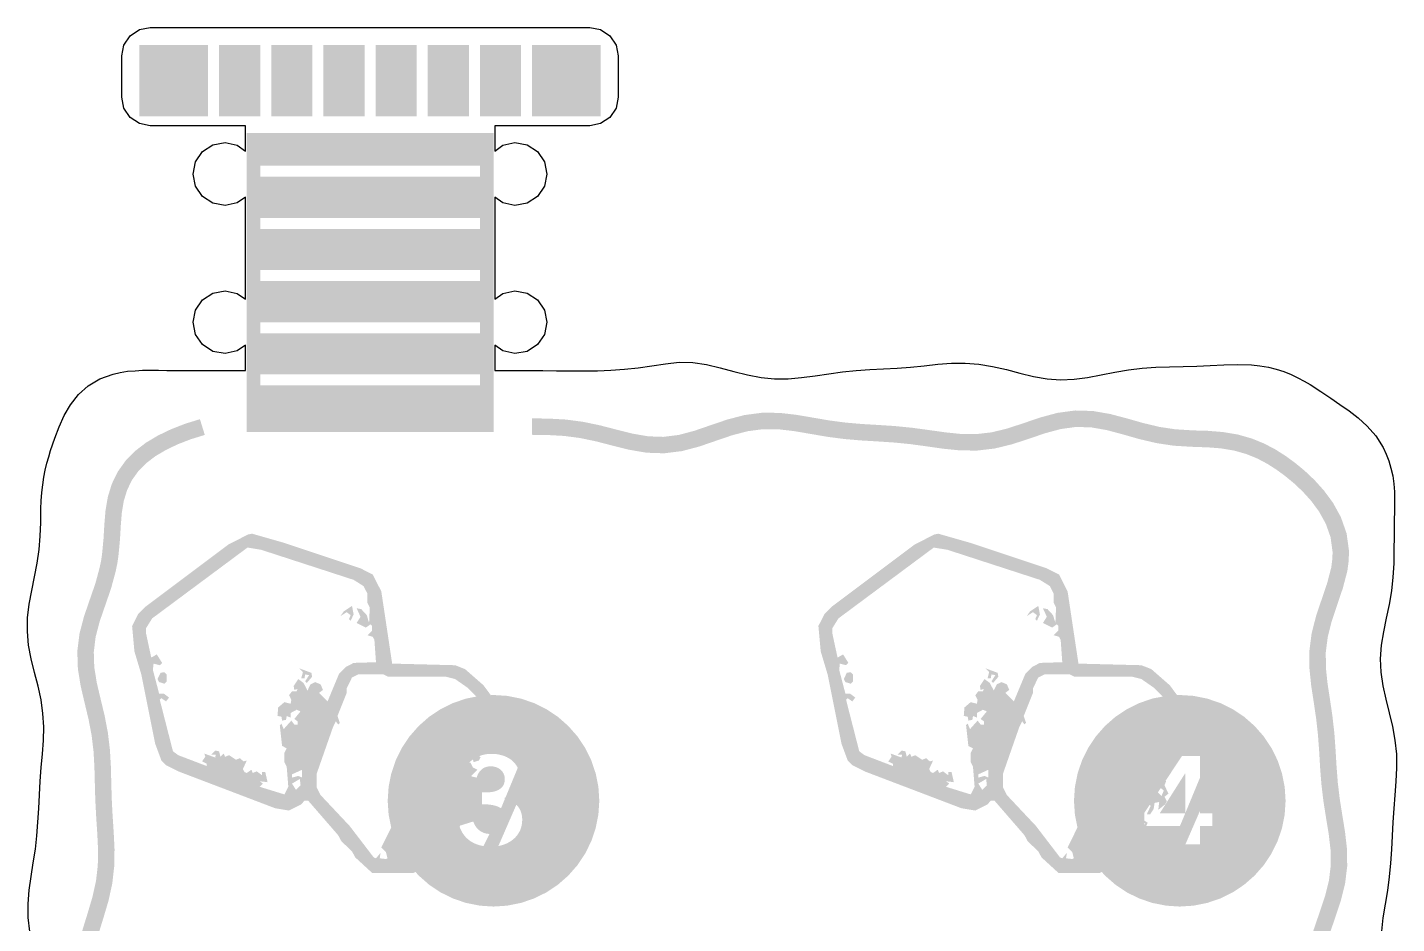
# Model space of a CAD drawing. Header units: millimetres. Extents: x 6 to 126, y 130 to 351.
# Drawn here: x 5.96 to 52.55, y 206.54 to 237.04 of the extents above; entities that cross this region are included whole.
import ezdxf

# ---------------------------------------------------------------- set-up
doc = ezdxf.new("R2010")
doc.units = ezdxf.units.MM
doc.layers.add('CUT', color=1, linetype='Continuous')
doc.layers.add('RASTER', color=7, linetype='Continuous')

msp = doc.modelspace()

# ---------------------------------------------------------------- hatches: boundary and pattern name
at = {"layer": 'RASTER'}
h = msp.add_hatch(color=7, dxfattribs=at)
h.paths.add_polyline_path([(9.773, 234.011), (25.464, 234.011), (25.464, 236.44), (9.773, 236.44)])
h.paths.add_polyline_path([(12.108, 234.011), (12.108, 236.44), (12.482, 236.44), (12.482, 234.011), (12.108, 234.011)], flags=0)
h.paths.add_polyline_path([(13.883, 234.011), (13.883, 236.44), (14.256, 236.44), (14.256, 234.011), (13.883, 234.011)], flags=0)
h.paths.add_polyline_path([(15.657, 234.011), (15.657, 236.44), (16.031, 236.44), (16.031, 234.011), (15.657, 234.011)], flags=0)
h.paths.add_polyline_path([(17.432, 234.011), (17.432, 236.44), (17.806, 236.44), (17.806, 234.011), (17.432, 234.011)], flags=0)
h.paths.add_polyline_path([(19.207, 234.011), (19.207, 236.44), (19.58, 236.44), (19.58, 234.011), (19.207, 234.011)], flags=0)
h.paths.add_polyline_path([(20.981, 234.011), (20.981, 236.44), (21.355, 236.44), (21.355, 234.011), (20.981, 234.011)], flags=0)
h.paths.add_polyline_path([(22.756, 234.011), (22.756, 236.44), (23.129, 236.44), (23.129, 234.011), (22.756, 234.011)], flags=0)
h = msp.add_hatch(color=7, dxfattribs=at)
h.paths.add_polyline_path([(13.416, 223.27), (21.822, 223.27), (21.822, 233.451), (13.416, 233.451)])
h.paths.add_polyline_path([(13.883, 224.858), (13.883, 225.232), (21.355, 225.232), (21.355, 224.858), (13.883, 224.858)], flags=0)
h.paths.add_polyline_path([(13.883, 226.633), (13.883, 227.006), (21.355, 227.006), (21.355, 226.633), (13.883, 226.633)], flags=0)
h.paths.add_polyline_path([(13.883, 228.407), (13.883, 228.781), (21.355, 228.781), (21.355, 228.407), (13.883, 228.407)], flags=0)
h.paths.add_polyline_path([(13.883, 230.182), (13.883, 230.555), (21.355, 230.555), (21.355, 230.182), (13.883, 230.182)], flags=0)
h.paths.add_polyline_path([(13.883, 231.956), (13.883, 232.33), (21.355, 232.33), (21.355, 231.956), (13.883, 231.956)], flags=0)
msp.add_hatch(color=7, dxfattribs=at).paths.add_polyline_path([(23.126, 223.176), (23.68, 223.168), (24.224, 223.138), (24.764, 223.067), (25.307, 222.954), (25.862, 222.81), (26.434, 222.668), (27.023, 222.567), (27.625, 222.547), (28.226, 222.621), (28.815, 222.776), (29.384, 222.972), (29.935, 223.16), (30.468, 223.299), (30.992, 223.368), (31.518, 223.364), (32.056, 223.301), (32.609, 223.206), (33.175, 223.109), (33.747, 223.034), (34.317, 222.985), (34.88, 222.952), (35.435, 222.915), (35.986, 222.861), (36.54, 222.786), (37.105, 222.705), (37.684, 222.646), (38.275, 222.64), (38.87, 222.71), (39.458, 222.853), (40.03, 223.04), (40.584, 223.229), (41.118, 223.373), (41.638, 223.444), (42.155, 223.429), (42.683, 223.337), (43.229, 223.192), (43.793, 223.031), (44.371, 222.895), (44.955, 222.806), (45.527, 222.771), (45.812, 222.758), (46.077, 222.753), (46.576, 222.714), (47.026, 222.638), (47.434, 222.522), (47.804, 222.371), (48.143, 222.192), (48.459, 221.99), (48.762, 221.768), (49.058, 221.522), (49.351, 221.246), (49.638, 220.929), (49.907, 220.565), (50.136, 220.152), (50.299, 219.691), (50.369, 219.181), (50.355, 218.921), (50.323, 218.664), (50.181, 218.121), (49.993, 217.569), (49.802, 216.998), (49.653, 216.411), (49.577, 215.815), (49.58, 215.222), (49.64, 214.642), (49.727, 214.075), (49.808, 213.521), (49.87, 212.97), (49.91, 212.417), (49.943, 211.856), (49.987, 211.288), (50.055, 210.716), (50.144, 210.15), (50.235, 209.595), (50.298, 209.055), (50.306, 208.528), (50.243, 208.004), (50.109, 207.471), (49.924, 206.922), (49.729, 206.354), (49.57, 205.767), (49.489, 205.166), (49.505, 204.563), (49.603, 203.972), (49.748, 203.399), (49.898, 202.842), (50.018, 202.299), (50.094, 201.76), (50.127, 201.218), (50.132, 200.666), (50.131, 200.106), (50.138, 199.54), (50.155, 198.978), (50.17, 198.425), (50.161, 197.882), (50.107, 197.346), (50.002, 196.808), (49.853, 196.26), (49.688, 195.696), (49.549, 195.113), (49.477, 194.514), (49.501, 193.91), (49.618, 193.314), (49.796, 192.735), (49.986, 192.176), (50.147, 191.635), (50.248, 191.106), (50.28, 190.579), (50.253, 190.043), (50.188, 189.494), (50.113, 188.933), (50.051, 188.364), (50.009, 187.796), (49.977, 187.235), (49.939, 186.683), (49.878, 186.135), (49.829, 185.872), (49.776, 185.616), (49.628, 185.127), (49.463, 184.687), (49.298, 184.281), (49.144, 183.898), (49.002, 183.53), (48.862, 183.169), (48.704, 182.814), (48.51, 182.465), (48.263, 182.133), (47.956, 181.836), (47.587, 181.595), (47.161, 181.433), (46.687, 181.363), (46.164, 181.39), (45.891, 181.441), (45.612, 181.5), (45.047, 181.642), (44.471, 181.759), (43.891, 181.834), (43.315, 181.869), (42.749, 181.881), (42.191, 181.891), (41.636, 181.912), (41.076, 181.943), (40.506, 181.967), (39.925, 181.959), (39.338, 181.898), (38.753, 181.776), (38.181, 181.613), (37.625, 181.443), (37.088, 181.31), (36.567, 181.245), (36.051, 181.265), (35.526, 181.369), (34.983, 181.533), (34.42, 181.721), (33.841, 181.886), (33.25, 181.994), (32.659, 182.03), (32.076, 182.006), (31.506, 181.949), (30.948, 181.887), (30.394, 181.84), (29.839, 181.808), (29.276, 181.78), (28.705, 181.737), (28.13, 181.664), (27.559, 181.56), (26.999, 181.443), (26.455, 181.346), (25.926, 181.298), (25.405, 181.323), (24.879, 181.427), (24.339, 181.594), (23.779, 181.794), (23.201, 181.978), (22.606, 182.102), (22.004, 182.137), (21.409, 182.084), (20.829, 181.972), (20.266, 181.839), (19.716, 181.72), (19.173, 181.636), (18.628, 181.588), (18.075, 181.565), (17.514, 181.548), (16.948, 181.52), (16.384, 181.479), (15.829, 181.438), (15.287, 181.42), (14.754, 181.448), (14.222, 181.535), (13.681, 181.678), (13.131, 181.853), (12.858, 181.949), (12.589, 182.038), (12.087, 182.199), (11.621, 182.319), (11.182, 182.402), (10.765, 182.466), (10.369, 182.538), (9.992, 182.644), (9.638, 182.801), (9.316, 183.019), (9.037, 183.301), (8.812, 183.644), (8.648, 184.044), (8.545, 184.494), (8.494, 184.986), (8.484, 185.517), (8.494, 185.801), (8.501, 186.086), (8.523, 186.646), (8.547, 187.2), (8.591, 187.747), (8.669, 188.291), (8.78, 188.84), (8.908, 189.402), (9.019, 189.98), (9.075, 190.574), (9.046, 191.175), (8.928, 191.771), (8.747, 192.35), (8.546, 192.911), (8.374, 193.453), (8.266, 193.979), (8.236, 194.499), (8.28, 195.026), (8.379, 195.569), (8.501, 196.128), (8.612, 196.698), (8.692, 197.274), (8.739, 197.847), (8.766, 198.412), (8.792, 198.969), (8.832, 199.523), (8.887, 200.08), (8.939, 200.648), (8.964, 201.229), (8.932, 201.82), (8.831, 202.41), (8.671, 202.99), (8.487, 203.554), (8.321, 204.099), (8.214, 204.625), (8.188, 205.141), (8.248, 205.661), (8.38, 206.197), (8.551, 206.751), (8.72, 207.322), (8.848, 207.906), (8.915, 208.495), (8.925, 209.078), (8.897, 209.65), (8.86, 210.211), (8.831, 210.766), (8.815, 211.323), (8.801, 211.887), (8.768, 212.46), (8.699, 213.039), (8.589, 213.616), (8.453, 214.182), (8.323, 214.732), (8.236, 215.265), (8.219, 215.785), (8.283, 216.305), (8.424, 216.838), (8.614, 217.388), (8.81, 217.958), (8.964, 218.529), (9.025, 218.824), (9.063, 219.105), (9.111, 219.618), (9.138, 220.093), (9.174, 220.531), (9.242, 220.934), (9.356, 221.303), (9.52, 221.639), (9.736, 221.94), (10.001, 222.209), (10.313, 222.447), (10.67, 222.659), (11.068, 222.85), (11.506, 223.021), (11.996, 223.173), (11.83, 223.708), (11.321, 223.55), (10.845, 223.364), (10.406, 223.153), (10, 222.912), (9.631, 222.63), (9.307, 222.301), (9.039, 221.926), (8.834, 221.509), (8.697, 221.063), (8.618, 220.601), (8.579, 220.132), (8.552, 219.661), (8.506, 219.165), (8.473, 218.919), (8.42, 218.664), (8.275, 218.122), (8.084, 217.571), (7.888, 217), (7.733, 216.412), (7.659, 215.811), (7.678, 215.211), (7.774, 214.623), (7.908, 214.052), (8.041, 213.497), (8.145, 212.953), (8.21, 212.411), (8.241, 211.864), (8.255, 211.307), (8.271, 210.743), (8.301, 210.178), (8.338, 209.618), (8.364, 209.069), (8.356, 208.531), (8.296, 207.999), (8.177, 207.462), (8.015, 206.913), (7.84, 206.346), (7.696, 205.761), (7.628, 205.16), (7.658, 204.555), (7.778, 203.961), (7.952, 203.385), (8.135, 202.828), (8.284, 202.287), (8.375, 201.757), (8.403, 201.226), (8.38, 200.686), (8.329, 200.134), (8.274, 199.57), (8.233, 199.003), (8.206, 198.439), (8.18, 197.883), (8.135, 197.336), (8.059, 196.791), (7.952, 196.241), (7.83, 195.679), (7.725, 195.1), (7.675, 194.507), (7.71, 193.906), (7.832, 193.311), (8.015, 192.732), (8.215, 192.172), (8.385, 191.631), (8.49, 191.106), (8.515, 190.587), (8.465, 190.06), (8.36, 189.517), (8.232, 188.958), (8.117, 188.386), (8.034, 187.809), (7.988, 187.235), (7.963, 186.669), (7.941, 186.105), (7.934, 185.817), (7.924, 185.517), (7.935, 184.953), (7.992, 184.403), (8.114, 183.875), (8.316, 183.384), (8.6, 182.949), (8.957, 182.588), (9.365, 182.311), (9.801, 182.117), (10.242, 181.993), (10.672, 181.913), (11.087, 181.849), (11.499, 181.773), (11.931, 181.661), (12.416, 181.505), (12.677, 181.418), (12.956, 181.32), (13.524, 181.14), (14.104, 180.987), (14.693, 180.891), (15.281, 180.86), (15.859, 180.878), (16.425, 180.92), (16.982, 180.96), (17.537, 180.988), (18.096, 181.005), (18.664, 181.029), (19.24, 181.08), (19.818, 181.169), (20.389, 181.292), (20.947, 181.424), (21.488, 181.529), (22.013, 181.577), (22.532, 181.547), (23.058, 181.437), (23.6, 181.263), (24.162, 181.063), (24.742, 180.883), (25.337, 180.767), (25.937, 180.738), (26.529, 180.79), (27.105, 180.893), (27.666, 181.01), (28.216, 181.11), (28.762, 181.18), (29.311, 181.221), (29.869, 181.248), (30.435, 181.281), (31.002, 181.33), (31.565, 181.391), (32.116, 181.447), (32.654, 181.47), (33.183, 181.438), (33.713, 181.34), (34.254, 181.185), (34.813, 180.999), (35.39, 180.825), (35.986, 180.709), (36.591, 180.685), (37.19, 180.759), (37.774, 180.903), (38.34, 181.075), (38.888, 181.232), (39.424, 181.344), (39.958, 181.4), (40.498, 181.407), (41.048, 181.383), (41.61, 181.352), (42.175, 181.331), (42.738, 181.321), (43.292, 181.309), (43.838, 181.277), (44.378, 181.206), (44.923, 181.095), (45.483, 180.955), (45.783, 180.891), (46.11, 180.833), (46.712, 180.803), (47.302, 180.891), (47.839, 181.095), (48.303, 181.396), (48.683, 181.762), (48.98, 182.16), (49.205, 182.563), (49.379, 182.953), (49.525, 183.327), (49.666, 183.693), (49.817, 184.071), (49.985, 184.484), (50.159, 184.949), (50.317, 185.47), (50.379, 185.763), (50.433, 186.06), (50.497, 186.632), (50.537, 187.2), (50.568, 187.76), (50.609, 188.313), (50.67, 188.865), (50.744, 189.425), (50.811, 189.996), (50.841, 190.582), (50.804, 191.176), (50.691, 191.767), (50.52, 192.346), (50.329, 192.908), (50.162, 193.451), (50.058, 193.976), (50.037, 194.492), (50.1, 195.014), (50.23, 195.552), (50.393, 196.108), (50.548, 196.681), (50.662, 197.264), (50.72, 197.849), (50.731, 198.427), (50.716, 198.994), (50.698, 199.553), (50.691, 200.108), (50.693, 200.668), (50.687, 201.238), (50.651, 201.816), (50.57, 202.398), (50.442, 202.976), (50.291, 203.54), (50.152, 204.088), (50.063, 204.617), (50.049, 205.135), (50.119, 205.655), (50.264, 206.189), (50.455, 206.742), (50.646, 207.313), (50.793, 207.901), (50.865, 208.498), (50.857, 209.092), (50.79, 209.673), (50.698, 210.239), (50.61, 210.793), (50.545, 211.342), (50.502, 211.894), (50.469, 212.454), (50.428, 213.022), (50.364, 213.593), (50.281, 214.159), (50.196, 214.713), (50.139, 215.253), (50.137, 215.781), (50.204, 216.306), (50.34, 216.84), (50.524, 217.39), (50.717, 217.959), (50.871, 218.545), (50.914, 218.873), (50.927, 219.222), (50.844, 219.822), (50.648, 220.38), (50.379, 220.867), (50.072, 221.283), (49.752, 221.637), (49.43, 221.942), (49.107, 222.21), (48.776, 222.453), (48.424, 222.677), (48.04, 222.879), (47.616, 223.052), (47.149, 223.185), (46.645, 223.27), (46.11, 223.313), (45.83, 223.319), (45.559, 223.33), (45.015, 223.364), (44.478, 223.445), (43.935, 223.574), (43.378, 223.732), (42.804, 223.884), (42.211, 223.987), (41.608, 224.004), (41.006, 223.923), (40.42, 223.765), (39.853, 223.572), (39.304, 223.392), (38.771, 223.261), (38.245, 223.2), (37.716, 223.206), (37.174, 223.262), (36.617, 223.341), (36.051, 223.417), (35.481, 223.474), (34.915, 223.511), (34.358, 223.544), (33.807, 223.591), (33.258, 223.663), (32.703, 223.758), (32.136, 223.855), (31.553, 223.923), (30.958, 223.927), (30.361, 223.849), (29.773, 223.696), (29.203, 223.502), (28.652, 223.313), (28.119, 223.171), (27.6, 223.106), (27.081, 223.125), (26.549, 223.216), (26, 223.354), (25.435, 223.5), (24.857, 223.62), (24.276, 223.696), (23.7, 223.728), (23.133, 223.736)])
h = msp.add_hatch(color=7, dxfattribs=at)
h.paths.add_polyline_path([(13.472, 219.787), (13.606, 219.811), (14.705, 219.497), (17.295, 218.633), (17.711, 218.422), (18.002, 217.848), (18.371, 215.391), (20.514, 215.336), (20.851, 215.203), (21.479, 214.653), (21.746, 214.292), (22.892, 213.162), (23.128, 212.848), (23.261, 212.589), (23.261, 212.118), (21.715, 208.562), (21.142, 208.428), (19.258, 208.35), (19.101, 208.271), (17.688, 208.271), (17.115, 208.797), (17.005, 209.001), (16.644, 209.347), (16.534, 209.551), (15.513, 210.728), (15.388, 210.728), (15.278, 210.603), (14.862, 210.391), (14.391, 210.469), (11.093, 211.725), (10.677, 211.937), (10.52, 212.094), (10.308, 212.667), (9.837, 215.022), (9.602, 215.807), (9.523, 216.671), (9.735, 217.087), (9.971, 217.322), (12.797, 219.442)])
h.paths.add_polyline_path([(13.449, 219.34), (10.206, 216.93), (9.994, 216.592), (9.994, 216.435), (10.175, 215.595), (10.363, 215.705), (10.544, 215.415), (10.465, 215.336), (10.253, 215.391), (10.23, 215.179), (10.442, 214.371), (10.599, 214.371), (10.779, 214.237), (10.677, 214.104), (10.52, 214.214), (10.465, 214.159), (10.913, 212.408), (11.093, 212.275), (12.059, 211.906), (12.059, 211.984), (11.902, 212.063), (12.012, 212.22), (11.981, 212.33), (12.349, 212.196), (12.373, 212.298), (12.216, 212.298), (12.349, 212.432), (12.483, 212.408), (12.53, 212.22), (12.64, 212.33), (12.687, 212.22), (12.821, 212.275), (13.056, 212.118), (13.189, 212.173), (13.315, 212.063), (13.425, 212.094), (13.292, 211.804), (13.346, 211.702), (13.425, 211.67), (13.582, 211.78), (13.629, 211.67), (13.763, 211.725), (13.943, 211.592), (13.943, 211.702), (14.053, 211.702), (14.132, 211.356), (13.865, 211.388), (13.974, 211.309), (13.865, 211.199), (14.705, 210.94), (14.838, 211.199), (14.783, 211.882), (14.705, 212.039), (14.705, 212.353), (14.783, 212.51), (14.626, 212.589), (14.548, 213.295), (14.603, 213.35), (14.681, 213.162), (14.94, 213.452), (15.042, 213.319), (15.152, 213.319), (15.152, 213.429), (15.042, 213.507), (15.254, 213.766), (15.121, 213.821), (14.917, 213.711), (14.917, 213.554), (14.783, 213.609), (14.76, 213.476), (14.626, 213.452), (14.603, 213.586), (14.469, 213.609), (14.493, 213.9), (14.705, 214.08), (14.917, 214.025), (14.94, 214.159), (14.862, 214.316), (14.964, 214.449), (15.121, 214.449), (15.152, 214.528), (15.042, 214.496), (15.019, 214.63), (15.176, 214.865), (15.356, 214.732), (15.49, 214.473), (15.592, 214.685), (15.749, 214.763), (15.937, 214.685), (16.016, 214.496), (15.882, 214.394), (16.173, 214.104), (16.565, 215.046), (16.801, 215.281), (17.06, 215.415), (17.821, 215.438), (17.766, 216.2), (17.711, 216.302), (17.531, 216.357), (17.688, 216.514), (17.688, 216.671), (17.633, 216.726), (17.476, 216.616), (17.162, 216.773), (17.295, 216.985), (17.162, 217.275), (17.319, 217.244), (17.507, 217.04), (17.586, 216.773), (17.609, 217.299), (17.531, 217.456), (17.531, 217.77), (17.397, 218.029), (17.06, 218.241), (13.92, 219.262)], flags=0)
h.paths.add_polyline_path([(17.005, 217.354), (17.06, 217.063), (16.958, 216.851), (16.903, 216.906), (16.958, 217.04), (16.824, 217.142), (16.612, 217.008), (16.722, 217.165)], flags=0)
h.paths.add_polyline_path([(15.199, 215.234), (15.623, 215.077), (15.647, 214.944), (15.466, 214.732), (15.411, 214.787), (15.545, 214.999), (15.411, 215.022), (15.388, 214.889), (15.278, 214.889), (15.333, 215.101)], flags=0)
h.paths.add_polyline_path([(10.489, 215.077), (10.622, 215.101), (10.701, 215.022), (10.701, 214.787), (10.622, 214.708), (10.442, 214.763), (10.387, 214.865)], flags=0)
h.paths.add_polyline_path([(17.217, 215.022), (17.005, 214.92), (16.824, 214.551), (16.824, 214.394), (16.51, 213.609), (16.589, 213.374), (16.534, 213.319), (16.455, 213.429), (16.353, 213.217), (15.804, 211.647), (15.804, 211.176), (15.937, 210.917), (16.926, 209.865), (17.743, 208.797), (17.821, 208.766), (17.978, 208.954), (17.947, 208.766), (18.159, 208.742), (18.214, 208.766), (18.159, 208.978), (18.002, 209.135), (18.339, 209.818), (18.473, 209.763), (18.551, 209.841), (18.394, 209.998), (18.685, 210.179), (18.551, 210.312), (18.575, 210.446), (18.787, 210.391), (18.865, 210.469), (18.653, 210.603), (19.391, 212.22), (19.572, 212.353), (19.964, 212.353), (20.255, 211.702), (20.435, 211.725), (20.726, 211.592), (20.537, 211.749), (20.537, 211.937), (20.726, 211.906), (20.726, 212.016), (20.514, 212.118), (20.278, 211.882), (20.223, 212.094), (20.302, 212.251), (20.592, 212.275), (20.726, 212.141), (20.906, 212.275), (20.961, 212.22), (20.851, 212.094), (20.883, 212.016), (21.04, 212.016), (21.118, 211.859), (21.275, 211.78), (21.063, 211.568), (21.118, 211.466), (21.354, 211.388), (21.299, 211.254), (21.432, 210.964), (21.299, 210.862), (21.377, 210.705), (21.322, 210.603), (21.087, 210.414), (21.118, 210.681), (20.961, 210.65), (20.93, 210.446), (20.804, 210.257), (20.694, 210.257), (20.828, 210.548), (20.773, 210.603), (20.616, 210.493), (20.569, 210.603), (20.435, 210.626), (20.435, 210.862), (20.592, 211.254), (20.459, 211.309), (20.223, 210.728), (20.357, 210.548), (20.333, 210.367), (20.49, 210.289), (20.537, 210.1), (20.726, 209.975), (20.569, 209.629), (20.514, 209.684), (20.647, 209.975), (20.459, 209.865), (20.435, 209.998), (20.333, 209.943), (20.333, 209.786), (20.223, 209.818), (20.176, 209.708), (20.121, 209.763), (20.302, 210.132), (20.412, 210.179), (20.357, 210.234), (20.145, 210.132), (20.066, 209.896), (19.964, 209.841), (19.807, 209.92), (19.674, 209.739), (19.729, 209.684), (20.019, 209.739), (19.831, 209.315), (20.098, 209.237), (19.941, 209.08), (19.831, 209.237), (19.705, 209.237), (19.595, 209.033), (19.627, 208.923), (19.438, 209.001), (19.336, 209.213), (19.234, 209.158), (19.203, 208.954), (18.967, 208.844), (19.964, 208.821), (20.121, 208.899), (21.063, 208.899), (21.401, 209.033), (21.848, 209.92), (22.79, 212.196), (22.845, 212.408), (22.578, 212.848), (21.432, 213.978), (21.322, 214.182), (20.93, 214.575), (20.514, 214.865), (20.2, 214.944), (18.237, 214.944), (18.08, 215.022)], flags=0)
h.paths.add_polyline_path([(21.087, 212.251), (21.299, 212.275), (21.377, 212.196), (21.322, 212.094), (21.142, 212.039)], flags=0)
h.paths.add_polyline_path([(15.309, 211.78), (14.964, 211.623), (14.964, 211.513), (15.176, 211.568), (15.309, 211.513)], flags=0)
h.paths.add_polyline_path([(19.548, 211.78), (19.415, 211.647), (19.47, 211.513), (19.36, 211.278), (19.517, 211.309), (19.627, 211.592), (19.705, 211.623), (19.705, 211.152), (19.862, 211.152), (20.255, 210.964), (20.223, 211.121), (19.909, 211.199), (19.807, 211.411), (19.941, 211.592), (19.909, 211.67), (19.784, 211.78), (19.595, 211.67)], flags=0)
h.paths.add_polyline_path([(20.098, 211.702), (20.043, 211.647), (20.176, 211.388), (20.302, 211.388), (20.333, 211.545), (20.145, 211.592)], flags=0)
h.paths.add_polyline_path([(15.231, 211.466), (14.964, 211.309), (15.097, 211.097), (15.254, 211.254)], flags=0)
h.paths.add_polyline_path([(21.04, 211.388), (20.961, 211.121), (20.828, 211.019), (20.851, 210.964), (21.063, 211.019), (21.197, 210.885), (21.275, 211.074), (21.142, 211.176), (21.197, 211.309)], flags=0)
h.paths.add_polyline_path([(19.156, 210.917), (19.124, 210.728), (19.234, 210.76), (19.47, 210.65), (19.47, 210.76)], flags=0)
h.paths.add_polyline_path([(19.415, 209.763), (19.313, 209.708), (19.313, 209.582), (19.627, 209.394), (19.627, 209.582), (19.517, 209.551)], flags=0)
h = msp.add_hatch(color=7, dxfattribs=at)
h.paths.add_polyline_path([(36.822, 219.787), (36.956, 219.811), (38.055, 219.497), (40.645, 218.633), (41.061, 218.422), (41.352, 217.848), (41.721, 215.391), (43.864, 215.336), (44.201, 215.203), (44.829, 214.653), (45.096, 214.292), (46.242, 213.162), (46.478, 212.848), (46.611, 212.589), (46.611, 212.118), (45.065, 208.562), (44.492, 208.428), (42.608, 208.35), (42.451, 208.271), (41.038, 208.271), (40.465, 208.797), (40.355, 209.001), (39.994, 209.347), (39.884, 209.551), (38.863, 210.728), (38.738, 210.728), (38.628, 210.603), (38.212, 210.391), (37.741, 210.469), (34.443, 211.725), (34.027, 211.937), (33.87, 212.094), (33.658, 212.667), (33.187, 215.022), (32.952, 215.807), (32.873, 216.671), (33.085, 217.087), (33.321, 217.322), (36.147, 219.442)])
h.paths.add_polyline_path([(36.799, 219.34), (33.556, 216.93), (33.344, 216.592), (33.344, 216.435), (33.525, 215.595), (33.713, 215.705), (33.894, 215.415), (33.815, 215.336), (33.603, 215.391), (33.58, 215.179), (33.792, 214.371), (33.949, 214.371), (34.129, 214.237), (34.027, 214.104), (33.87, 214.214), (33.815, 214.159), (34.263, 212.408), (34.443, 212.275), (35.409, 211.906), (35.409, 211.984), (35.252, 212.063), (35.362, 212.22), (35.331, 212.33), (35.699, 212.196), (35.723, 212.298), (35.566, 212.298), (35.699, 212.432), (35.833, 212.408), (35.88, 212.22), (35.99, 212.33), (36.037, 212.22), (36.171, 212.275), (36.406, 212.118), (36.539, 212.173), (36.665, 212.063), (36.775, 212.094), (36.642, 211.804), (36.696, 211.702), (36.775, 211.67), (36.932, 211.78), (36.979, 211.67), (37.113, 211.725), (37.293, 211.592), (37.293, 211.702), (37.403, 211.702), (37.482, 211.356), (37.215, 211.388), (37.324, 211.309), (37.215, 211.199), (38.055, 210.94), (38.188, 211.199), (38.133, 211.882), (38.055, 212.039), (38.055, 212.353), (38.133, 212.51), (37.976, 212.589), (37.898, 213.295), (37.953, 213.35), (38.031, 213.162), (38.29, 213.452), (38.392, 213.319), (38.502, 213.319), (38.502, 213.429), (38.392, 213.507), (38.604, 213.766), (38.471, 213.821), (38.267, 213.711), (38.267, 213.554), (38.133, 213.609), (38.11, 213.476), (37.976, 213.452), (37.953, 213.586), (37.819, 213.609), (37.843, 213.9), (38.055, 214.08), (38.267, 214.025), (38.29, 214.159), (38.212, 214.316), (38.314, 214.449), (38.471, 214.449), (38.502, 214.528), (38.392, 214.496), (38.369, 214.63), (38.526, 214.865), (38.706, 214.732), (38.84, 214.473), (38.942, 214.685), (39.099, 214.763), (39.287, 214.685), (39.366, 214.496), (39.232, 214.394), (39.523, 214.104), (39.915, 215.046), (40.151, 215.281), (40.41, 215.415), (41.171, 215.438), (41.116, 216.2), (41.061, 216.302), (40.881, 216.357), (41.038, 216.514), (41.038, 216.671), (40.983, 216.726), (40.826, 216.616), (40.512, 216.773), (40.645, 216.985), (40.512, 217.275), (40.669, 217.244), (40.857, 217.04), (40.936, 216.773), (40.959, 217.299), (40.881, 217.456), (40.881, 217.77), (40.747, 218.029), (40.41, 218.241), (37.27, 219.262)], flags=0)
h.paths.add_polyline_path([(40.355, 217.354), (40.41, 217.063), (40.308, 216.851), (40.253, 216.906), (40.308, 217.04), (40.174, 217.142), (39.962, 217.008), (40.072, 217.165)], flags=0)
h.paths.add_polyline_path([(38.549, 215.234), (38.973, 215.077), (38.997, 214.944), (38.816, 214.732), (38.761, 214.787), (38.895, 214.999), (38.761, 215.022), (38.738, 214.889), (38.628, 214.889), (38.683, 215.101)], flags=0)
h.paths.add_polyline_path([(33.839, 215.077), (33.972, 215.101), (34.051, 215.022), (34.051, 214.787), (33.972, 214.708), (33.792, 214.763), (33.737, 214.865)], flags=0)
h.paths.add_polyline_path([(40.567, 215.022), (40.355, 214.92), (40.174, 214.551), (40.174, 214.394), (39.86, 213.609), (39.939, 213.374), (39.884, 213.319), (39.805, 213.429), (39.703, 213.217), (39.154, 211.647), (39.154, 211.176), (39.287, 210.917), (40.276, 209.865), (41.093, 208.797), (41.171, 208.766), (41.328, 208.954), (41.297, 208.766), (41.509, 208.742), (41.564, 208.766), (41.509, 208.978), (41.352, 209.135), (41.689, 209.818), (41.823, 209.763), (41.901, 209.841), (41.744, 209.998), (42.035, 210.179), (41.901, 210.312), (41.925, 210.446), (42.137, 210.391), (42.215, 210.469), (42.003, 210.603), (42.741, 212.22), (42.922, 212.353), (43.314, 212.353), (43.605, 211.702), (43.785, 211.725), (44.076, 211.592), (43.887, 211.749), (43.887, 211.937), (44.076, 211.906), (44.076, 212.016), (43.864, 212.118), (43.628, 211.882), (43.573, 212.094), (43.652, 212.251), (43.942, 212.275), (44.076, 212.141), (44.256, 212.275), (44.311, 212.22), (44.201, 212.094), (44.233, 212.016), (44.39, 212.016), (44.468, 211.859), (44.625, 211.78), (44.413, 211.568), (44.468, 211.466), (44.704, 211.388), (44.649, 211.254), (44.782, 210.964), (44.649, 210.862), (44.727, 210.705), (44.672, 210.603), (44.437, 210.414), (44.468, 210.681), (44.311, 210.65), (44.28, 210.446), (44.154, 210.257), (44.044, 210.257), (44.178, 210.548), (44.123, 210.603), (43.966, 210.493), (43.919, 210.603), (43.785, 210.626), (43.785, 210.862), (43.942, 211.254), (43.809, 211.309), (43.573, 210.728), (43.707, 210.548), (43.683, 210.367), (43.84, 210.289), (43.887, 210.1), (44.076, 209.975), (43.919, 209.629), (43.864, 209.684), (43.997, 209.975), (43.809, 209.865), (43.785, 209.998), (43.683, 209.943), (43.683, 209.786), (43.573, 209.818), (43.526, 209.708), (43.471, 209.763), (43.652, 210.132), (43.762, 210.179), (43.707, 210.234), (43.495, 210.132), (43.416, 209.896), (43.314, 209.841), (43.157, 209.92), (43.024, 209.739), (43.079, 209.684), (43.369, 209.739), (43.181, 209.315), (43.448, 209.237), (43.291, 209.08), (43.181, 209.237), (43.055, 209.237), (42.945, 209.033), (42.977, 208.923), (42.788, 209.001), (42.686, 209.213), (42.584, 209.158), (42.553, 208.954), (42.317, 208.844), (43.314, 208.821), (43.471, 208.899), (44.413, 208.899), (44.751, 209.033), (45.198, 209.92), (46.14, 212.196), (46.195, 212.408), (45.928, 212.848), (44.782, 213.978), (44.672, 214.182), (44.28, 214.575), (43.864, 214.865), (43.55, 214.944), (41.587, 214.944), (41.43, 215.022)], flags=0)
h.paths.add_polyline_path([(44.437, 212.251), (44.649, 212.275), (44.727, 212.196), (44.672, 212.094), (44.492, 212.039)], flags=0)
h.paths.add_polyline_path([(38.659, 211.78), (38.314, 211.623), (38.314, 211.513), (38.526, 211.568), (38.659, 211.513)], flags=0)
h.paths.add_polyline_path([(42.898, 211.78), (42.765, 211.647), (42.82, 211.513), (42.71, 211.278), (42.867, 211.309), (42.977, 211.592), (43.055, 211.623), (43.055, 211.152), (43.212, 211.152), (43.605, 210.964), (43.573, 211.121), (43.259, 211.199), (43.157, 211.411), (43.291, 211.592), (43.259, 211.67), (43.134, 211.78), (42.945, 211.67)], flags=0)
h.paths.add_polyline_path([(43.448, 211.702), (43.393, 211.647), (43.526, 211.388), (43.652, 211.388), (43.683, 211.545), (43.495, 211.592)], flags=0)
h.paths.add_polyline_path([(38.581, 211.466), (38.314, 211.309), (38.447, 211.097), (38.604, 211.254)], flags=0)
h.paths.add_polyline_path([(44.39, 211.388), (44.311, 211.121), (44.178, 211.019), (44.201, 210.964), (44.413, 211.019), (44.547, 210.885), (44.625, 211.074), (44.492, 211.176), (44.547, 211.309)], flags=0)
h.paths.add_polyline_path([(42.506, 210.917), (42.474, 210.728), (42.584, 210.76), (42.82, 210.65), (42.82, 210.76)], flags=0)
h.paths.add_polyline_path([(42.765, 209.763), (42.663, 209.708), (42.663, 209.582), (42.977, 209.394), (42.977, 209.582), (42.867, 209.551)], flags=0)
h = msp.add_hatch(color=7, dxfattribs=at)
h.paths.add_polyline_path([(25.419, 210.724), (25.388, 210.254), (25.296, 209.792), (25.145, 209.346), (24.936, 208.924), (24.675, 208.532), (24.364, 208.178), (24.01, 207.868), (23.619, 207.606), (23.196, 207.398), (22.751, 207.247), (22.289, 207.155), (21.819, 207.124), (21.349, 207.155), (20.887, 207.247), (20.441, 207.398), (20.019, 207.606), (19.628, 207.868), (19.274, 208.178), (18.963, 208.532), (18.702, 208.924), (18.493, 209.346), (18.342, 209.792), (18.25, 210.254), (18.219, 210.724), (18.25, 211.194), (18.342, 211.655), (18.493, 212.101), (18.702, 212.524), (18.963, 212.915), (19.274, 213.269), (19.628, 213.58), (20.019, 213.841), (20.441, 214.049), (20.887, 214.201), (21.349, 214.293), (21.819, 214.323), (22.289, 214.293), (22.751, 214.201), (23.196, 214.049), (23.619, 213.841), (24.01, 213.58), (24.364, 213.269), (24.675, 212.915), (24.936, 212.524), (25.145, 212.101), (25.296, 211.655), (25.388, 211.194)])
h.paths.add_polyline_path([(21.424, 211.008), (21.424, 210.601), (21.551, 210.601), (21.581, 210.6), (21.611, 210.599), (21.642, 210.597), (21.673, 210.594), (21.704, 210.591), (21.736, 210.586), (21.768, 210.581), (21.8, 210.575), (21.832, 210.568), (21.863, 210.56), (21.894, 210.552), (21.924, 210.542), (21.953, 210.531), (21.981, 210.519), (22.009, 210.506), (22.036, 210.492), (22.062, 210.477), (22.086, 210.461), (22.11, 210.443), (22.133, 210.424), (22.154, 210.404), (22.175, 210.382), (22.194, 210.359), (22.212, 210.335), (22.228, 210.309), (22.243, 210.282), (22.255, 210.254), (22.264, 210.224), (22.272, 210.193), (22.278, 210.16), (22.281, 210.126), (22.282, 210.091), (22.281, 210.058), (22.279, 210.026), (22.275, 209.995), (22.27, 209.966), (22.263, 209.938), (22.254, 209.911), (22.245, 209.886), (22.233, 209.862), (22.22, 209.839), (22.207, 209.817), (22.192, 209.796), (22.177, 209.777), (22.16, 209.758), (22.143, 209.74), (22.125, 209.724), (22.106, 209.709), (22.086, 209.694), (22.065, 209.681), (22.044, 209.668), (22.022, 209.657), (21.999, 209.647), (21.976, 209.637), (21.952, 209.629), (21.927, 209.622), (21.902, 209.615), (21.877, 209.609), (21.853, 209.605), (21.828, 209.601), (21.803, 209.598), (21.779, 209.596), (21.754, 209.594), (21.73, 209.594), (21.671, 209.596), (21.614, 209.602), (21.561, 209.611), (21.51, 209.625), (21.463, 209.642), (21.418, 209.663), (21.376, 209.688), (21.337, 209.717), (21.301, 209.749), (21.267, 209.782), (21.237, 209.817), (21.21, 209.854), (21.186, 209.893), (21.164, 209.933), (21.146, 209.975), (21.131, 210.019), (20.655, 209.87), (20.671, 209.824), (20.688, 209.78), (20.707, 209.737), (20.727, 209.696), (20.749, 209.656), (20.772, 209.618), (20.797, 209.582), (20.823, 209.547), (20.851, 209.514), (20.879, 209.482), (20.909, 209.452), (20.94, 209.424), (20.972, 209.397), (21.004, 209.372), (21.038, 209.348), (21.074, 209.326), (21.11, 209.306), (21.146, 209.287), (21.184, 209.269), (21.223, 209.253), (21.262, 209.238), (21.302, 209.224), (21.344, 209.212), (21.386, 209.201), (21.429, 209.192), (21.472, 209.183), (21.516, 209.176), (21.561, 209.171), (21.606, 209.166), (21.652, 209.163), (21.699, 209.161), (21.747, 209.161), (21.794, 209.162), (21.842, 209.164), (21.889, 209.169), (21.937, 209.175), (21.984, 209.183), (22.031, 209.193), (22.078, 209.205), (22.125, 209.218), (22.171, 209.233), (22.216, 209.25), (22.26, 209.269), (22.303, 209.29), (22.344, 209.312), (22.385, 209.336), (22.424, 209.362), (22.462, 209.39), (22.499, 209.42), (22.534, 209.451), (22.567, 209.484), (22.598, 209.52), (22.628, 209.557), (22.655, 209.596), (22.681, 209.636), (22.705, 209.679), (22.726, 209.723), (22.745, 209.77), (22.76, 209.818), (22.773, 209.868), (22.783, 209.92), (22.79, 209.974), (22.794, 210.029), (22.796, 210.087), (22.793, 210.155), (22.785, 210.221), (22.772, 210.285), (22.753, 210.345), (22.729, 210.403), (22.699, 210.458), (22.664, 210.511), (22.624, 210.56), (22.579, 210.606), (22.531, 210.648), (22.48, 210.686), (22.426, 210.719), (22.368, 210.748), (22.307, 210.772), (22.243, 210.793), (22.176, 210.809), (22.176, 210.817), (22.236, 210.834), (22.293, 210.855), (22.346, 210.88), (22.397, 210.909), (22.445, 210.942), (22.489, 210.979), (22.53, 211.02), (22.569, 211.066), (22.603, 211.114), (22.633, 211.164), (22.658, 211.215), (22.679, 211.268), (22.695, 211.323), (22.706, 211.379), (22.713, 211.437), (22.715, 211.497), (22.714, 211.547), (22.71, 211.596), (22.704, 211.643), (22.696, 211.688), (22.685, 211.732), (22.672, 211.774), (22.657, 211.815), (22.639, 211.854), (22.619, 211.891), (22.597, 211.927), (22.573, 211.961), (22.548, 211.994), (22.521, 212.026), (22.492, 212.056), (22.461, 212.084), (22.428, 212.111), (22.394, 212.136), (22.359, 212.159), (22.322, 212.181), (22.284, 212.202), (22.245, 212.221), (22.204, 212.238), (22.162, 212.254), (22.118, 212.268), (22.074, 212.28), (22.029, 212.291), (21.984, 212.3), (21.937, 212.308), (21.891, 212.313), (21.843, 212.318), (21.795, 212.32), (21.747, 212.321), (21.702, 212.32), (21.659, 212.318), (21.615, 212.314), (21.573, 212.308), (21.53, 212.301), (21.489, 212.292), (21.448, 212.282), (21.407, 212.27), (21.367, 212.257), (21.328, 212.242), (21.29, 212.226), (21.253, 212.209), (21.218, 212.19), (21.183, 212.171), (21.149, 212.15), (21.116, 212.128), (21.084, 212.104), (21.054, 212.08), (21.024, 212.054), (20.996, 212.028), (20.969, 212), (20.943, 211.972), (20.919, 211.942), (20.895, 211.911), (20.873, 211.879), (20.853, 211.847), (20.834, 211.813), (20.817, 211.779), (20.802, 211.744), (20.788, 211.707), (20.776, 211.671), (20.766, 211.633), (21.246, 211.51), (21.258, 211.552), (21.274, 211.592), (21.291, 211.631), (21.311, 211.667), (21.334, 211.701), (21.359, 211.733), (21.386, 211.762), (21.415, 211.79), (21.447, 211.815), (21.481, 211.836), (21.517, 211.855), (21.555, 211.87), (21.594, 211.881), (21.636, 211.889), (21.68, 211.894), (21.726, 211.896), (21.749, 211.896), (21.772, 211.894), (21.795, 211.892), (21.817, 211.889), (21.84, 211.884), (21.862, 211.879), (21.884, 211.873), (21.906, 211.866), (21.927, 211.859), (21.948, 211.85), (21.968, 211.84), (21.988, 211.83), (22.007, 211.819), (22.025, 211.807), (22.042, 211.795), (22.059, 211.781), (22.075, 211.767), (22.09, 211.752), (22.104, 211.736), (22.118, 211.72), (22.13, 211.702), (22.142, 211.684), (22.153, 211.665), (22.163, 211.646), (22.172, 211.625), (22.18, 211.604), (22.186, 211.582), (22.192, 211.559), (22.196, 211.536), (22.199, 211.512), (22.201, 211.488), (22.201, 211.463), (22.2, 211.429), (22.198, 211.396), (22.193, 211.365), (22.187, 211.336), (22.179, 211.308), (22.169, 211.282), (22.157, 211.258), (22.144, 211.236), (22.129, 211.214), (22.113, 211.194), (22.096, 211.175), (22.078, 211.158), (22.058, 211.141), (22.038, 211.125), (22.016, 211.111), (21.993, 211.098), (21.969, 211.085), (21.945, 211.074), (21.92, 211.064), (21.895, 211.055), (21.869, 211.046), (21.842, 211.039), (21.815, 211.033), (21.787, 211.027), (21.759, 211.023), (21.731, 211.019), (21.702, 211.016), (21.674, 211.013), (21.646, 211.011), (21.617, 211.01), (21.588, 211.009), (21.56, 211.008), (21.424, 211.008)], flags=0)
h = msp.add_hatch(color=7, dxfattribs=at)
h.paths.add_polyline_path([(48.769, 210.724), (48.738, 210.254), (48.646, 209.792), (48.495, 209.346), (48.286, 208.924), (48.025, 208.532), (47.714, 208.178), (47.36, 207.868), (46.969, 207.606), (46.546, 207.398), (46.101, 207.247), (45.639, 207.155), (45.169, 207.124), (44.699, 207.155), (44.237, 207.247), (43.791, 207.398), (43.369, 207.606), (42.978, 207.868), (42.624, 208.178), (42.313, 208.532), (42.052, 208.924), (41.843, 209.346), (41.692, 209.792), (41.6, 210.254), (41.569, 210.724), (41.6, 211.194), (41.692, 211.655), (41.843, 212.101), (42.052, 212.524), (42.313, 212.915), (42.624, 213.269), (42.978, 213.58), (43.369, 213.841), (43.791, 214.049), (44.237, 214.201), (44.699, 214.293), (45.169, 214.323), (45.639, 214.293), (46.101, 214.201), (46.546, 214.049), (46.969, 213.841), (47.36, 213.58), (47.714, 213.269), (48.025, 212.915), (48.286, 212.524), (48.495, 212.101), (48.646, 211.655), (48.738, 211.194)])
h.paths.add_polyline_path([(45.352, 209.862), (45.352, 209.237), (45.853, 209.237), (45.853, 209.862), (46.273, 209.862), (46.273, 210.299), (45.853, 210.299), (45.853, 212.244), (45.241, 212.244), (43.963, 210.312), (43.963, 209.862), (45.352, 209.862)], flags=0)
h.paths.add_polyline_path([(45.352, 211.646), (45.352, 210.299), (44.489, 210.299), (45.343, 211.646), (45.352, 211.646)], flags=0)

# ---------------------------------------------------------------- linework, layer by layer
at = {"layer": 'CUT'}
msp.add_lwpolyline([(6.046, 206.281), (5.99, 206.749), (5.983, 207.216), (6.019, 207.683), (6.085, 208.148), (6.161, 208.611), (6.231, 209.074), (6.285, 209.536), (6.321, 209.998), (6.345, 210.461), (6.368, 210.925), (6.396, 211.389), (6.434, 211.853), (6.475, 212.316), (6.508, 212.778), (6.517, 213.239), (6.491, 213.699), (6.425, 214.16), (6.325, 214.621), (6.206, 215.084), (6.091, 215.549), (6.003, 216.015), (5.96, 216.482), (5.969, 216.95), (6.025, 217.417), (6.111, 217.882), (6.207, 218.346), (6.294, 218.808), (6.359, 219.269), (6.398, 219.731), (6.416, 220.193), (6.422, 220.654), (6.434, 220.935), (6.448, 221.214), (6.481, 221.474), (6.516, 221.733), (6.569, 221.972), (6.621, 222.211), (6.687, 222.431), (6.748, 222.648), (6.89, 223.061), (7.045, 223.452), (7.217, 223.834), (7.43, 224.202), (7.7, 224.544), (8.033, 224.842), (8.428, 225.08), (8.873, 225.244), (9.12, 225.295), (9.364, 225.338), (9.623, 225.356), (9.88, 225.373), (10.152, 225.371), (10.421, 225.374), (10.705, 225.364), (10.987, 225.362), (11.451, 225.363), (11.914, 225.365), (12.378, 225.365), (12.841, 225.365), (13.376, 225.365), (13.376, 226.224), (13.101, 226.029), (12.689, 225.938), (12.274, 226.013), (11.921, 226.244), (11.684, 226.593), (11.6, 227.006), (11.684, 227.42), (11.921, 227.769), (12.274, 227.999), (12.689, 228.074), (13.101, 227.983), (13.376, 227.789), (13.376, 231.267), (13.101, 231.073), (12.689, 230.982), (12.274, 231.057), (11.921, 231.287), (11.684, 231.636), (11.6, 232.05), (11.684, 232.463), (11.921, 232.812), (12.274, 233.043), (12.689, 233.118), (13.101, 233.027), (13.376, 232.832), (13.376, 233.691), (10.143, 233.691), (9.774, 233.764), (9.457, 233.976), (9.246, 234.292), (9.173, 234.661), (9.173, 236.07), (9.246, 236.439), (9.457, 236.755), (9.774, 236.967), (10.143, 237.04), (25.095, 237.04), (25.464, 236.967), (25.78, 236.755), (25.991, 236.439), (26.065, 236.07), (26.065, 234.661), (25.991, 234.292), (25.78, 233.976), (25.464, 233.764), (25.095, 233.691), (21.862, 233.691), (21.862, 232.832), (22.136, 233.027), (22.548, 233.118), (22.963, 233.043), (23.317, 232.812), (23.554, 232.463), (23.637, 232.05), (23.554, 231.636), (23.317, 231.287), (22.963, 231.057), (22.548, 230.982), (22.136, 231.073), (21.862, 231.267), (21.862, 227.789), (22.136, 227.983), (22.548, 228.074), (22.963, 227.999), (23.317, 227.769), (23.554, 227.42), (23.637, 227.006), (23.554, 226.593), (23.317, 226.244), (22.963, 226.013), (22.548, 225.938), (22.136, 226.029), (21.862, 226.224), (21.862, 225.365), (22.11, 225.365), (22.574, 225.365), (23.037, 225.365), (23.501, 225.365), (23.965, 225.359), (24.428, 225.354), (24.891, 225.352), (25.354, 225.357), (25.816, 225.373), (26.278, 225.405), (26.74, 225.458), (27.202, 225.526), (27.667, 225.594), (28.133, 225.643), (28.602, 225.635), (29.069, 225.565), (29.535, 225.458), (29.999, 225.333), (30.461, 225.216), (30.922, 225.127), (31.381, 225.081), (31.841, 225.082), (32.302, 225.122), (32.764, 225.186), (33.227, 225.256), (33.692, 225.318), (34.157, 225.364), (34.621, 225.395), (35.085, 225.42), (35.548, 225.447), (36.01, 225.483), (36.473, 225.529), (36.937, 225.576), (37.402, 225.61), (37.869, 225.615), (38.336, 225.581), (38.802, 225.505), (39.268, 225.397), (39.731, 225.275), (40.193, 225.163), (40.653, 225.083), (41.113, 225.05), (41.572, 225.067), (42.033, 225.126), (42.495, 225.212), (42.958, 225.303), (43.423, 225.383), (43.889, 225.44), (44.354, 225.473), (44.818, 225.49), (45.282, 225.5), (45.745, 225.513), (46.208, 225.532), (46.672, 225.554), (47.137, 225.566), (47.605, 225.557), (47.894, 225.526), (48.183, 225.482), (48.451, 225.41), (48.714, 225.328), (48.954, 225.225), (49.188, 225.12), (49.398, 225), (49.6, 224.887), (49.971, 224.651), (50.303, 224.426), (50.618, 224.21), (50.928, 223.991), (51.238, 223.751), (51.545, 223.47), (51.835, 223.136), (52.087, 222.743), (52.19, 222.517), (52.285, 222.288), (52.354, 222.036), (52.413, 221.782), (52.447, 221.508), (52.473, 221.235), (52.476, 220.944), (52.477, 220.657), (52.466, 220.191), (52.46, 219.728), (52.457, 219.264), (52.447, 218.8), (52.42, 218.334), (52.367, 217.869), (52.288, 217.403), (52.192, 216.939), (52.097, 216.477), (52.024, 216.016), (51.99, 215.556), (52.006, 215.097), (52.072, 214.637), (52.175, 214.176), (52.294, 213.713), (52.406, 213.248), (52.491, 212.782), (52.538, 212.315), (52.546, 211.849), (52.524, 211.383), (52.487, 210.919), (52.448, 210.456), (52.417, 209.993), (52.394, 209.53), (52.372, 209.066), (52.343, 208.602), (52.297, 208.137), (52.232, 207.672), (52.155, 207.208), (52.081, 206.746), (52.027, 206.285)], dxfattribs=at)

doc.saveas('drawing.dxf')
